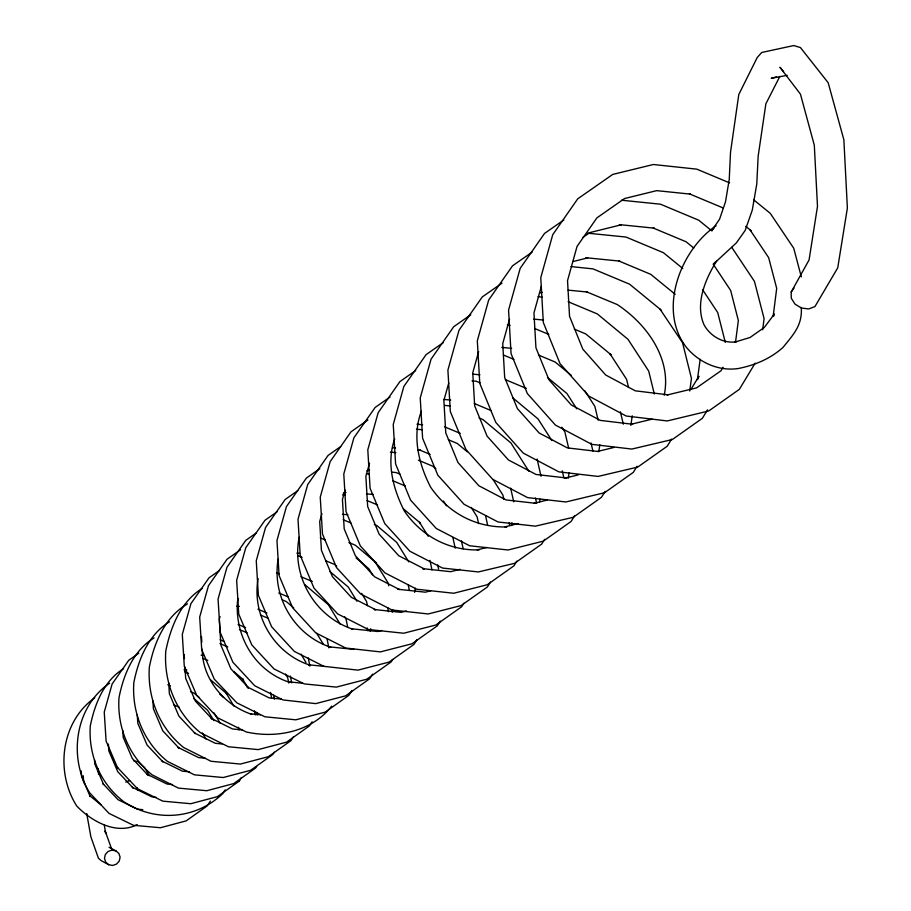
<?xml version="1.0" encoding="UTF-8"?>
<svg xmlns="http://www.w3.org/2000/svg" width="911" height="911" viewBox="0 0 911 911"><rect width="100%" height="100%" fill="white"/><g stroke="black" fill="none" stroke-linecap="round" stroke-linejoin="round"><path stroke-width="1.37" d="M801.27 307.36C802.534 325.079 793.618 334.291 783.016 347.398C770.319 358.82 754.946 365.163 738.343 368.511C719.007 371.472 699.397 362.658 686.905 347.968C657.23 311.118 679.936 250.183 716.092 225.746M773.177 316.197L776.696 288.377L768.668 257.676L749.912 229.674M762.666 329.759L764.09 318.611L754.433 281.34L731.784 247.382M735.621 341.409L738.354 320.547L730.645 290.415L713.165 264.099M689.729 390.99L691.449 378.452L682.533 342.638L659.951 309.057M700.183 359.276L697.416 379.636L698.931 376.3L690.823 389.555M664.199 395.249C671.954 358.627 646.571 323.792 617.168 304.525L586.411 291.759L587.219 292.01L568.122 290.131M630.845 425.391L632.234 415.803M598.834 451.366L599.825 444.682M568.236 478.195L569.068 472.684M539.619 501.927L540.041 499.205M511.549 525.545L511.993 522.743M414.585 592.344L415.291 588.21M392.22 612.272L392.687 609.561M370.219 631.425L370.675 628.761M541.407 286.134L533.96 312.906L535.941 347.797L548.969 379.807L571.356 405.008L600.326 420.404L632.564 424.253M220.029 616.531L219.289 619.173L220.895 645.159L230.927 668.856L248.099 687.361L247.075 686.826L269.166 697.883L281.374 699.09M238.283 598.459L237.52 601.158C234.617 636.618 255.239 671.259 289.641 682.362L288.423 681.815L302.281 683.204M258.109 578.565C251.55 615.358 274.143 653.608 309.945 665.155L308.647 664.791L324.168 666.374M278.185 559.012C271.603 596.705 294.31 635.309 330.909 647.322L329.611 646.89L354.06 649.395M299.184 537.239C291.315 576.185 314.853 616.599 352.728 629.159L351.327 628.761L377.735 631.505L381.698 630.492M321.913 513.633L319.704 521.559L321.435 550.369L332.435 576.686L351.304 597.286L375.674 609.721L374.182 609.516L401.102 612.363L406.5 610.985M345.064 490.038L342.434 499.467L344.199 528.881L355.392 555.756L374.603 576.8L399.439 589.519L397.925 589.258L425.312 592.184L430.789 590.795M369.559 463.164L365.869 476.373L367.668 506.55L379.135 534.142L398.813 555.778L424.241 568.863L422.613 568.646L450.66 571.687L459.975 569.341M394.736 438.806C386.082 462.868 393.188 489.253 404.473 511.23C421.645 536.101 448.827 550.825 479.232 549.88M421.36 411.225C411.863 436.392 418.718 464.211 430.709 487.317C448.508 512.927 475.553 527.708 506.937 526.934L504.945 526.843L518.097 523.563M448.77 382.939L443.873 400.51L445.764 432.873L457.96 462.515L478.901 485.791L505.992 499.934L536.146 503.362M478.651 351.6L472.752 372.77L474.677 405.85L487.1 436.153L508.452 459.975L536.044 474.472L566.79 478.013L564.592 478.241L578.36 474.847M509.522 319.237L502.735 343.618L504.683 377.507L517.368 408.561L539.175 432.998L567.371 447.893L598.766 451.571M773.462 316.402L774.396 314.022L764.272 327.47L750.038 337.491L734.551 342.194M779.827 76.433L765.878 103.797L758.146 156.293L756.779 183.988L752.292 210.099L745.209 230.392L736.35 242.907L713.484 264.065L715.124 262.243M714.383 227.613L711.833 230.415L719.565 219.209L725.498 201.832L729.244 179.501L730.52 152.228L738.787 94.528L757.223 57.507L761.71 52.485L793.732 45.55L800.427 47.566L828.167 82.719L843.859 139.747L847.378 208.038L837.733 267.845L814.935 306.586L808.683 308.943L801.395 308.043L795.03 304.137L791.295 298.284L791.181 292.044L809.07 259.954L817.486 206.364L814.309 145.236L800.427 94.118L779.941 67.277L783.597 71.559M755.139 363.182L739.356 389.35L708.724 410.975L667.251 420.95L626.199 416.02L588.848 396.126L560.037 363.637L543.32 322.483L540.77 277.684L552.738 234.708L577.745 198.814L612.739 174.422L653.358 164.504L696.801 169.15L729.563 182.86M707.528 409.813L702.381 418.297L672.352 439.512L631.824 449.066L591.82 444.352L555.425 425.084L527.355 393.575L511.06 353.627L508.566 310.104L520.192 268.335L544.55 233.421L563.852 219.95M671.578 439.091L667.228 446.231L637.734 467.081L598.128 476.419L558.921 471.875L523.256 453.109L495.755 422.362L479.778 383.349L477.318 340.828L488.695 299.981L512.54 265.807L532.104 252.153M723.106 367.258L720.965 370.777L696.573 387.881L667 395.021M637.04 466.295L633.327 472.353L604.517 492.737L565.89 501.972L527.628 497.622L492.794 479.391L465.92 449.476L450.319 411.51L447.905 370.094L458.996 330.272L482.261 296.94L502.041 283.127M605.143 491.359L601.488 497.292L573.201 517.311L535.395 526.159L498.055 521.98L464.063 504.284L437.838 475.212L422.602 438.271L420.233 397.959L431.051 359.185L453.735 326.696L470.759 314.796M574.704 515.626L571.106 521.456L543.298 541.145L508.292 549.937L506.3 549.811L469.643 545.769L436.278 528.494L410.542 500.071L395.59 463.927L393.256 424.469L403.846 386.48L426.097 354.641L443.418 342.513M544.63 539.335L541.681 544.095L514.476 563.362L478.355 571.949L442.518 568.054L409.904 551.246L384.727 523.54L370.094 488.296L367.805 449.795L378.156 412.717L399.895 381.607L415.689 370.538M516.879 561.13L513.975 565.811L487.248 584.748L453.735 593.255L416.817 589.235L384.943 572.882L360.335 545.905L346.032 511.549L343.789 474.005L353.889 437.838L375.116 407.468L389.999 397.048M463.87 603.207L461.661 606.737L435.913 624.992L403.71 633.236L368.306 629.49L337.639 613.889L313.965 588.096L300.186 555.22L298.011 519.247L307.702 484.55L328.108 455.386L340.691 446.561M490.448 582.118L487.442 586.923L461.148 605.564L428.216 613.957L392.026 610.006L360.699 594.018L336.523 567.587L322.46 533.926L320.251 497.11L330.158 461.626L351.008 431.803L367.873 419.982M440.241 621.177L437.326 625.811L412.011 643.77L380.411 651.9L345.747 648.051L315.741 632.86L292.59 607.705L279.108 575.604L276.967 540.485L286.441 506.596L306.392 478.081L319.818 468.653M416.976 639.636L413.97 644.407L389.043 662.103L357.943 670.132L323.929 666.351L294.412 651.467L271.626 626.779L258.36 595.282L256.253 560.789L265.556 527.503L285.177 499.479L297.783 490.619M392.664 659.553L391.183 661.887L366.757 679.23L336.33 687.11L304.297 683.91L274.074 668.993L251.743 644.851L238.739 614.048L236.655 580.296L245.776 547.716L264.987 520.272L277.343 511.583M351.953 690.538L348.924 695.298L325.238 712.117L295.79 719.815L264.839 716.786L236.826 702.814L214.256 679.105L201.707 649.52L199.691 617.077L208.471 585.727L226.987 559.286L240.55 549.754M372.565 674.174L369.65 678.775L345.611 695.845L315.707 703.622L283.059 699.944L254.727 685.767L232.852 662.183L220.109 632.075L218.071 599.074L226.987 567.2L245.799 540.348L256.128 533.083M331.615 706.162C312.052 731.556 276.545 738.821 246.243 731.954L217.74 717.822L196.605 695.161L184.284 666.18L182.302 634.398L190.911 603.686L209.063 577.768L219.494 570.434M293.228 737.079L290.939 740.654L268.381 756.688L240.424 764.056L211.045 761.277L183.612 747.498C159.539 728.026 147.275 697.917 149.347 667.171C154.084 642.608 164.993 616.952 187.495 603.879M312.109 721.797L309.455 725.885L286.578 742.146L258.212 749.605L228.41 746.758L200.511 732.751C176.085 712.937 163.65 682.339 165.768 651.126C170.551 627.189 180.572 601.784 202.196 588.46M274.279 752.201L272.776 754.547L250.639 770.285L223.229 777.527L194.419 774.84L167.465 761.402C143.836 742.328 131.776 712.812 133.815 682.669C138.449 659.336 148.356 634.648 169.514 621.78M225.142 789.894L222.557 793.834C195.079 819.843 154.175 822.348 123.053 801.213L122.325 800.53C99.868 782.526 88.367 754.57 90.291 725.999C94.676 704.123 103.843 680.916 123.554 668.674M138.791 653.21L128.77 660.27L112.121 684.002L104.253 712.072L106.097 741.053L117.428 767.438L137.538 788.778L162.841 801.156L190.786 803.718L217.387 796.647L238.921 781.331L241.426 777.47M210.418 801.111L207.036 806.03L186.186 820.868L160.461 827.735L133.473 825.309L109.035 813.409L89.665 792.798C67.983 757.895 74.827 706.879 109.605 683.239M238.921 781.331L239.946 779.759M716.866 260.603C705.467 278.834 694.694 303.853 704.112 324.954C710.375 336.284 723.471 343.846 736.509 341.784M256.708 766.47L255.57 768.053L233.751 783.574L206.763 790.725L178.431 788.106L152.035 774.783C128.85 756.119 117.007 727.194 118.999 697.655C123.543 674.766 133.268 650.568 154.016 637.951M791.181 292.044L794.028 288.081M94.733 697.78C61.162 721.717 55.059 771.15 76.342 805.415L76.752 806.041C91.51 821.312 116.312 835.319 137.276 824.614M583.017 237.338L589.793 232.601L621.256 224.801L619.343 224.618L654.28 228.16L653.301 228.069L686.074 241.768L693.761 248.031M125.775 782.037L129.635 780.59M776.571 76.843L771.253 78.3L787.206 75.351M366.837 470.839L369.581 470.133L368.363 470.053M343.333 493.147L345.998 492.464M539.506 293.012L542.227 292.329M477.284 549.857L486.793 547.477M573.03 261.548L587.686 257.893L585.921 257.722L619.822 261.115L618.933 261.024L650.75 274.325L675.222 294.321M533.994 503.339L547.465 499.991M597.821 451.4L613.889 447.46M631.482 424.162L652.082 419.162M201.149 655.225L203.848 655.442M184.033 669.767L186.857 669.995M236.723 606.179L239.399 606.396M296.849 553.148L299.537 553.387M366.518 493.853L373.282 494.457M342.468 494.867L345.201 495.106M342.422 514.282L347.888 514.761M390.363 452.118L395.909 452.63M391.935 472.171L396.091 472.547L399.872 474.13M366.347 473.743L369.08 473.982M416.987 424.253L422.602 424.765M416.429 429.195L421.987 429.707M392.846 447.745L395.59 447.996M417.625 450.011L420.37 450.262L419.823 450.08L430.106 454.373M156.1 797.296L152.012 796.92L132.357 787.298L133.086 787.969L117.77 771.719L108.819 750.858L108.386 744.116M142.799 809.651L137.447 809.162L118.088 799.71L103.091 783.847L103.603 784.519L94.767 763.953L94.493 759.717M443.634 399.417L450.706 400.077M444.739 405.418L450.307 405.942M189.499 771.833L182.473 771.173L162.147 761.175L162.921 761.892L147.07 745.016L137.812 723.357L137.276 714.953M172.543 784.565L167.043 784.052L147.115 774.27L147.821 774.999L132.289 758.487L123.201 737.284L122.769 730.44M501.824 347.41L511.64 348.344M472.968 374.159L479.949 374.82M472.012 380.844L476.259 381.242L480.097 382.848M222.136 743.968L215.315 743.308L194.362 732.934L195.227 733.571L178.909 716.126L169.378 693.749L168.694 682.829M205.351 758.225L198.632 757.588L177.964 747.384L178.863 747.965L162.784 730.827L153.401 708.826L152.889 700.775M533.744 319.112L543.537 320.057M507.336 325.011L510.069 325.284M242.246 729.916L232.51 728.971L211.101 718.346L212.047 718.961L195.387 701.117L185.662 678.228L184.967 667.068M538.025 296.735L542.216 297.145M260.432 714.782L250.525 713.814L251.652 714.326C224.129 705.125 202.105 678.82 202.253 649.247M571.038 266.581L593.027 268.893L629.524 284.152L661.124 310.036M587.834 233.193L625.994 237.054L663.413 252.7L682.806 268.517M621.473 200.204L660.464 204.201L698.703 220.2L711.935 230.95M668.173 394.827L635.252 390.819L605.69 375.002L582.835 349.164L569.546 316.368L567.53 280.634L577.05 246.403L596.899 217.888L624.57 198.541L656.694 190.638L690.413 194.123L689.422 193.861L722.992 207.89M133.883 760.97L137.88 761.63L144.53 767.529L149.37 775.682M86.716 813.546L90.906 836.958L98.434 858.23L101.258 860.701L108.716 864.733L112.668 865.45L116.528 864.106L119.25 861.077L120.104 857.171L118.874 853.425L115.879 850.84L109.092 847.31M115.879 850.84L111.916 850.122L108.056 851.466L105.334 854.495L104.48 858.413L105.71 862.159L108.716 864.733M448.326 439.717L457.265 443.452L467.366 451.822M418.388 460.192L432.702 466.17L435.913 468.858M392.709 480.723L405.509 486.064M367.053 500.549L377.518 504.922M374.307 524.508L376.835 525.556L396.695 542.352L408.766 561.871M343.174 519.748L350.849 522.96M348.856 542.512L355.392 545.245L375.867 562.508L374.968 561.654L388.2 583.142L388.746 585.784M320.296 537.889L325.329 539.995M325.626 560.709L334.576 564.444L336.683 566.221M298.239 555.847L302.11 557.464M300.983 576.743L312.279 581.457M276.853 572.905L279.392 573.964M278.755 592.97L287.865 596.773M282.33 599.882L286.248 601.522L293.741 607.876M257.984 609.231L266.9 612.944M260.512 615.084L268.21 618.296M238.113 624.468L245.617 627.599M239.513 629.626L247.075 632.769M220.086 639.818L224.004 641.446M219.927 643.621L227.75 646.878M202.652 658.3L207.776 660.441M184.762 671.84L188.543 673.411M190.467 691.643L194.168 693.191L199.532 697.792M167.795 684.776L170.414 685.869M173.921 704.977L179.068 707.13M568.111 301.712L597.331 313.931L627.986 339.313L648.723 371.13L654.303 393.996M574.306 329.133L585.693 333.893L611.008 354.721L609.926 353.673L626.597 379.352L628.544 387.426M534.586 328.484L548.798 334.417M538.469 355.051L555.163 362.031L571.197 375.264M503.441 355.017L513.929 359.389M505.32 379.614L526.319 388.382M474.267 403.527L490.983 410.508M479.049 417.944L482.967 419.584L510.923 442.962L528.847 471.203M444.488 426.792L460.237 433.374M101.223 804.937L89.677 795.69L90.109 796.316L81.591 776.525L81.227 770.991M753.682 199.816L770.285 213.368L793.72 248.213L801.316 276.876M745.745 226.349L751.165 230.745M547.522 377.484L566.893 393.495L576.731 408.811M512.699 397.765L538.059 418.958L551.815 440.503M403.368 508.816L420.415 523.119L419.493 522.265L428.227 536.306M356.133 557.919L368.875 568.794L372.542 574.773M329.85 571.47L348.309 587.083L356.953 601.214M304.718 584.532L328.347 604.699L340.122 624.035M233.888 671.623L243.271 679.652L242.554 678.889L248.225 688.386M210.635 679.891L227.044 693.943L226.247 693.248L233.888 706.093M219.619 693.966L223.548 697.519M193.781 698.43L207.617 710.295L213.937 720.635M117.428 767.438L118.009 768.064M136.844 788.038L137.538 788.778M702.54 289.63L717.731 312.587L725.293 342.365M584.862 390.887L594.872 406.408L598.14 420.187M561.882 427.236L564.866 431.905L568.646 448.098M493.056 479.516L502.929 495.151L503.851 499.296M471.215 507.45L477.113 516.867L478.617 523.631M443.475 501.016L446.47 505.799M361.576 593.368L366.586 601.556L367.429 605.656M344.631 616.724L346.032 619.024L347.672 627.064M316.709 633.304L323.211 644.031M301.006 654.178L305.959 662.388M285.53 674.094L287.705 677.716L288.753 683.056M214.051 712.903L220.211 723.288M202.333 732.888L205.897 738.935M111.905 849.781L105.129 830.9L105.71 833.292L104.309 825.229M136.73 787.628L137.538 790.099M620.357 411.818L623.329 424.184M591.023 442.985L592.924 451.07M562.258 470.839L563.852 477.694M537.091 459.042L541.043 476.294M535.429 498.01L536.659 503.396M510.65 488.171L513.724 501.824M509.124 522.789L509.75 525.556M485.54 515.66L487.613 525.032M461.433 540.872L463.164 548.786M452.881 537.524L455.193 548.171M437.713 564.922L438.601 569.011M429.946 560.356L431.996 569.933M408.23 584.862L409.358 590.226M387.642 607.569L388.507 611.725M367.235 627.952L367.793 630.663M326.992 638.577L328.86 647.835M308.248 657.879L309.888 666.146M290.37 676.11L291.702 682.886M273.585 695.173L274.359 699.181M270.521 692.383L271.592 697.917M256.663 712.334L257.175 714.953M254.488 710.853L255.262 714.941M238.511 727.274L239.024 729.95M201.456 636.482L201.809 642.153M184.181 654.497L184.443 658.687M98.229 768.725L98.582 774.339M83.254 775.739L83.698 782.743"/></g></svg>
